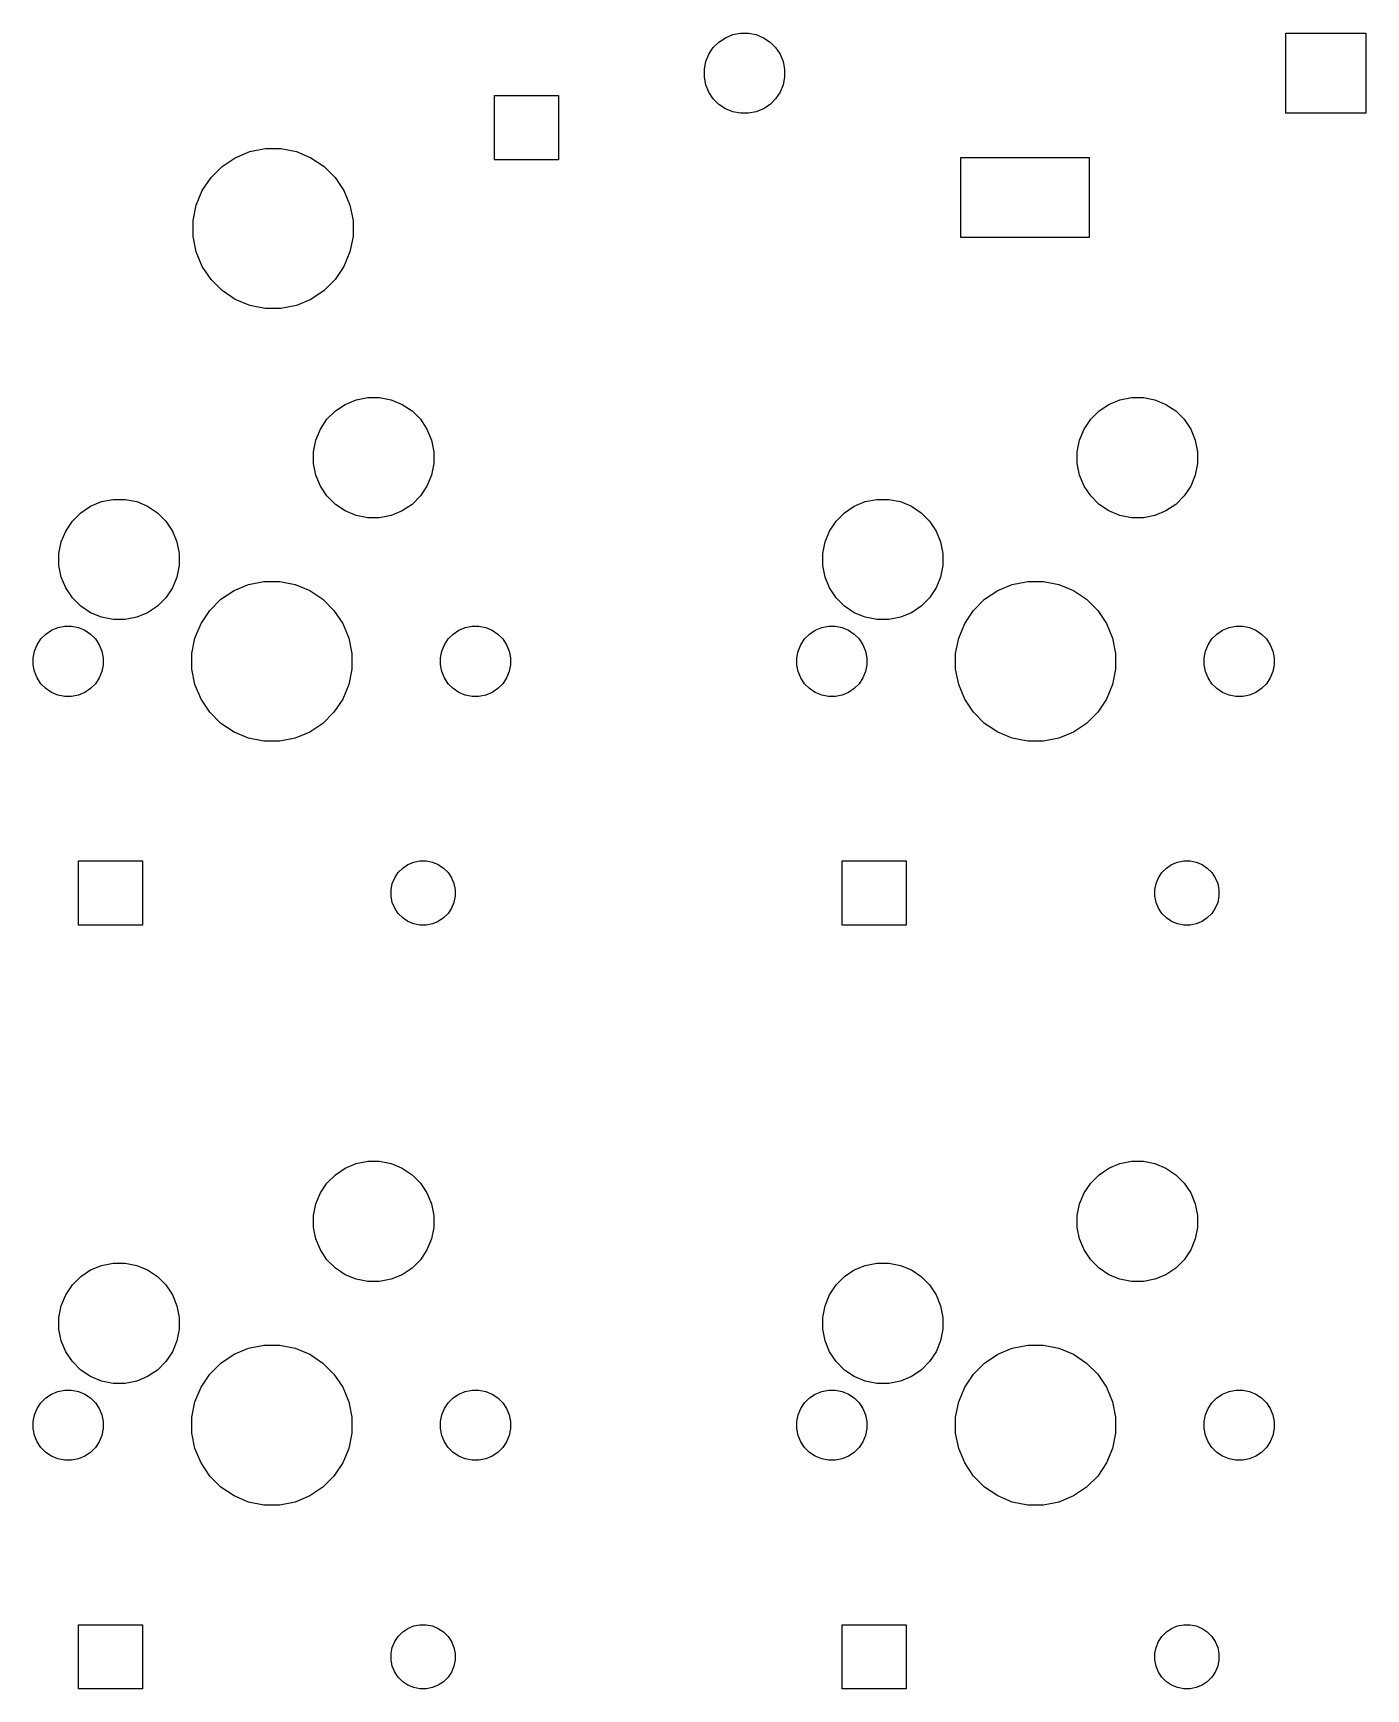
# Model space of a CAD drawing. Extents: x 51 to 351, y -118 to -25.
# Drawn here: x 317.89 to 351.14, y -116.12 to -74.82 of the extents above; entities that cross this region are included whole.
import ezdxf

# ---------------------------------------------------------------- set-up
doc = ezdxf.new("R2010")
doc.units = 0
doc.layers.add('BLACK', color=7, linetype='CONTINUOUS')

msp = doc.modelspace()

# ---------------------------------------------------------------- linework, layer by layer
at = {"layer": 'BLACK', "linetype": 'CONTINUOUS'}
for p, q in [((334.862, -75.1815), (335.002, -75.0422)), ((335.002, -75.0422), (335.165, -74.9328)), ((335.165, -74.9328), (335.347, -74.8574)), ((335.347, -74.8574), (335.541, -74.819)), ((335.541, -74.819), (335.737, -74.819)), ((335.737, -74.819), (335.931, -74.8574)), ((335.931, -74.8574), (336.113, -74.9328)), ((336.113, -74.9328), (336.276, -75.0422)), ((336.276, -75.0422), (336.416, -75.1815)), ((349.139, -76.819), (349.139, -74.819)), ((349.139, -74.819), (351.139, -74.819)), ((351.139, -74.819), (351.139, -76.819)), ((334.639, -75.7205), (334.677, -75.5273)), ((334.677, -75.5273), (334.753, -75.3453)), ((334.753, -75.3453), (334.862, -75.1815)), ((336.416, -75.1815), (336.525, -75.3453)), ((336.525, -75.3453), (336.601, -75.5273)), ((336.601, -75.5273), (336.639, -75.7205)), ((334.639, -75.9175), (334.639, -75.7205)), ((334.677, -76.1107), (334.639, -75.9175)), ((336.639, -75.9175), (336.601, -76.1107)), ((336.639, -75.7205), (336.639, -75.9175)), ((329.4, -77.979), (329.4, -76.379)), ((329.4, -76.379), (331, -76.379)), ((331, -76.379), (331, -77.979)), ((334.753, -76.2927), (334.677, -76.1107)), ((334.862, -76.4565), (334.753, -76.2927)), ((336.525, -76.2927), (336.416, -76.4565)), ((336.601, -76.1107), (336.525, -76.2927)), ((335.002, -76.5958), (334.862, -76.4565)), ((335.165, -76.7052), (335.002, -76.5958)), ((335.347, -76.7806), (335.165, -76.7052)), ((335.541, -76.819), (335.347, -76.7806)), ((335.931, -76.7806), (335.737, -76.819)), ((336.113, -76.7052), (335.931, -76.7806)), ((336.276, -76.5958), (336.113, -76.7052)), ((336.416, -76.4565), (336.276, -76.5958)), ((335.737, -76.819), (335.541, -76.819)), ((351.139, -76.819), (349.139, -76.819)), ((322.611, -78.1437), (322.937, -77.9255)), ((322.937, -77.9255), (323.3, -77.7752)), ((323.3, -77.7752), (323.685, -77.6986)), ((323.685, -77.6986), (324.078, -77.6986)), ((324.078, -77.6986), (324.463, -77.7752)), ((324.463, -77.7752), (324.826, -77.9255)), ((324.826, -77.9255), (325.153, -78.1437)), ((331, -77.979), (329.4, -77.979)), ((341.039, -79.919), (341.039, -77.919)), ((341.039, -77.919), (344.239, -77.919)), ((344.239, -77.919), (344.239, -79.919)), ((322.115, -78.748), (322.333, -78.4215)), ((322.333, -78.4215), (322.611, -78.1437)), ((325.153, -78.1437), (325.431, -78.4215)), ((325.431, -78.4215), (325.649, -78.748)), ((321.964, -79.1109), (322.115, -78.748)), ((325.649, -78.748), (325.799, -79.1109)), ((321.888, -79.4961), (321.964, -79.1109)), ((325.799, -79.1109), (325.876, -79.4961)), ((321.888, -79.8889), (321.888, -79.4961)), ((325.876, -79.4961), (325.876, -79.8889)), ((321.964, -80.2741), (321.888, -79.8889)), ((325.876, -79.8889), (325.799, -80.2741)), ((344.239, -79.919), (341.039, -79.919)), ((322.115, -80.637), (321.964, -80.2741)), ((325.799, -80.2741), (325.649, -80.637)), ((322.333, -80.9635), (322.115, -80.637)), ((325.649, -80.637), (325.431, -80.9635)), ((322.611, -81.2413), (322.333, -80.9635)), ((322.937, -81.4595), (322.611, -81.2413)), ((325.153, -81.2413), (324.826, -81.4595)), ((325.431, -80.9635), (325.153, -81.2413)), ((323.3, -81.6098), (322.937, -81.4595)), ((323.685, -81.6864), (323.3, -81.6098)), ((324.078, -81.6864), (323.685, -81.6864)), ((324.463, -81.6098), (324.078, -81.6864)), ((324.826, -81.4595), (324.463, -81.6098)), ((325.225, -84.4513), (325.434, -84.2424)), ((325.434, -84.2424), (325.679, -84.0782)), ((325.679, -84.0782), (325.952, -83.9651)), ((325.952, -83.9651), (326.242, -83.9075)), ((326.242, -83.9075), (326.538, -83.9075)), ((326.538, -83.9075), (326.828, -83.9651)), ((326.828, -83.9651), (327.101, -84.0782)), ((327.101, -84.0782), (327.346, -84.2424)), ((327.346, -84.2424), (327.555, -84.4513)), ((344.275, -84.4513), (344.484, -84.2424)), ((344.484, -84.2424), (344.729, -84.0782)), ((344.729, -84.0782), (345.002, -83.9651)), ((345.002, -83.9651), (345.292, -83.9075)), ((345.292, -83.9075), (345.588, -83.9075)), ((345.588, -83.9075), (345.878, -83.9651)), ((345.878, -83.9651), (346.151, -84.0782)), ((346.151, -84.0782), (346.396, -84.2424)), ((346.396, -84.2424), (346.605, -84.4513)), ((325.061, -84.697), (325.225, -84.4513)), ((327.555, -84.4513), (327.719, -84.697)), ((344.111, -84.697), (344.275, -84.4513)), ((346.605, -84.4513), (346.769, -84.697)), ((324.89, -85.2598), (324.948, -84.97)), ((324.948, -84.97), (325.061, -84.697)), ((327.719, -84.697), (327.832, -84.97)), ((327.832, -84.97), (327.89, -85.2598)), ((343.94, -85.2598), (343.998, -84.97)), ((343.998, -84.97), (344.111, -84.697)), ((346.769, -84.697), (346.882, -84.97)), ((346.882, -84.97), (346.94, -85.2598)), ((324.89, -85.5552), (324.89, -85.2598)), ((327.89, -85.2598), (327.89, -85.5552)), ((343.94, -85.5552), (343.94, -85.2598)), ((346.94, -85.2598), (346.94, -85.5552)), ((324.948, -85.845), (324.89, -85.5552)), ((325.061, -86.118), (324.948, -85.845)), ((327.832, -85.845), (327.719, -86.118)), ((327.89, -85.5552), (327.832, -85.845)), ((343.998, -85.845), (343.94, -85.5552)), ((344.111, -86.118), (343.998, -85.845)), ((346.882, -85.845), (346.769, -86.118)), ((346.94, -85.5552), (346.882, -85.845)), ((325.225, -86.3637), (325.061, -86.118)), ((327.719, -86.118), (327.555, -86.3637)), ((344.275, -86.3637), (344.111, -86.118)), ((346.769, -86.118), (346.605, -86.3637)), ((319.084, -86.7824), (319.329, -86.6182)), ((319.329, -86.6182), (319.602, -86.5051)), ((319.602, -86.5051), (319.892, -86.4475)), ((319.892, -86.4475), (320.188, -86.4475)), ((320.188, -86.4475), (320.478, -86.5051)), ((320.478, -86.5051), (320.751, -86.6182)), ((320.751, -86.6182), (320.996, -86.7824)), ((325.434, -86.5726), (325.225, -86.3637)), ((325.679, -86.7368), (325.434, -86.5726)), ((327.346, -86.5726), (327.101, -86.7368)), ((327.555, -86.3637), (327.346, -86.5726)), ((338.134, -86.7824), (338.379, -86.6182)), ((338.379, -86.6182), (338.652, -86.5051)), ((338.652, -86.5051), (338.942, -86.4475)), ((338.942, -86.4475), (339.238, -86.4475)), ((339.238, -86.4475), (339.528, -86.5051)), ((339.528, -86.5051), (339.801, -86.6182)), ((339.801, -86.6182), (340.046, -86.7824)), ((344.484, -86.5726), (344.275, -86.3637)), ((344.729, -86.7368), (344.484, -86.5726)), ((346.396, -86.5726), (346.151, -86.7368)), ((346.605, -86.3637), (346.396, -86.5726)), ((318.711, -87.237), (318.875, -86.9913)), ((318.875, -86.9913), (319.084, -86.7824)), ((320.996, -86.7824), (321.205, -86.9913)), ((321.205, -86.9913), (321.369, -87.237)), ((325.952, -86.8499), (325.679, -86.7368)), ((326.242, -86.9075), (325.952, -86.8499)), ((326.538, -86.9075), (326.242, -86.9075)), ((326.828, -86.8499), (326.538, -86.9075)), ((327.101, -86.7368), (326.828, -86.8499)), ((337.761, -87.237), (337.925, -86.9913)), ((337.925, -86.9913), (338.134, -86.7824)), ((340.046, -86.7824), (340.255, -86.9913)), ((340.255, -86.9913), (340.419, -87.237)), ((345.002, -86.8499), (344.729, -86.7368)), ((345.292, -86.9075), (345.002, -86.8499)), ((345.588, -86.9075), (345.292, -86.9075)), ((345.878, -86.8499), (345.588, -86.9075)), ((346.151, -86.7368), (345.878, -86.8499)), ((318.54, -87.7998), (318.598, -87.51)), ((318.598, -87.51), (318.711, -87.237)), ((321.369, -87.237), (321.482, -87.51)), ((321.482, -87.51), (321.54, -87.7998)), ((337.59, -87.7998), (337.648, -87.51)), ((337.648, -87.51), (337.761, -87.237)), ((340.419, -87.237), (340.532, -87.51)), ((340.532, -87.51), (340.59, -87.7998)), ((318.54, -88.0952), (318.54, -87.7998)), ((321.54, -87.7998), (321.54, -88.0952)), ((337.59, -88.0952), (337.59, -87.7998)), ((340.59, -87.7998), (340.59, -88.0952)), ((318.598, -88.385), (318.54, -88.0952)), ((321.54, -88.0952), (321.482, -88.385)), ((337.648, -88.385), (337.59, -88.0952)), ((340.59, -88.0952), (340.532, -88.385)), ((318.711, -88.658), (318.598, -88.385)), ((318.875, -88.9037), (318.711, -88.658)), ((321.369, -88.658), (321.205, -88.9037)), ((321.482, -88.385), (321.369, -88.658)), ((322.579, -88.9387), (322.906, -88.7205)), ((322.906, -88.7205), (323.268, -88.5702)), ((323.268, -88.5702), (323.654, -88.4936)), ((323.654, -88.4936), (324.046, -88.4936)), ((324.046, -88.4936), (324.432, -88.5702)), ((324.432, -88.5702), (324.794, -88.7205)), ((324.794, -88.7205), (325.121, -88.9387)), ((337.761, -88.658), (337.648, -88.385)), ((337.925, -88.9037), (337.761, -88.658)), ((340.419, -88.658), (340.255, -88.9037)), ((340.532, -88.385), (340.419, -88.658)), ((341.629, -88.9387), (341.956, -88.7205)), ((341.956, -88.7205), (342.318, -88.5702)), ((342.318, -88.5702), (342.704, -88.4936)), ((342.704, -88.4936), (343.096, -88.4936)), ((343.096, -88.4936), (343.482, -88.5702)), ((343.482, -88.5702), (343.844, -88.7205)), ((343.844, -88.7205), (344.171, -88.9387)), ((319.084, -89.1126), (318.875, -88.9037)), ((319.329, -89.2768), (319.084, -89.1126)), ((320.996, -89.1126), (320.751, -89.2768)), ((321.205, -88.9037), (320.996, -89.1126)), ((322.301, -89.2165), (322.579, -88.9387)), ((325.121, -88.9387), (325.399, -89.2165)), ((338.134, -89.1126), (337.925, -88.9037)), ((338.379, -89.2768), (338.134, -89.1126)), ((340.046, -89.1126), (339.801, -89.2768)), ((340.255, -88.9037), (340.046, -89.1126)), ((341.351, -89.2165), (341.629, -88.9387)), ((344.171, -88.9387), (344.449, -89.2165)), ((318.515, -89.6461), (318.684, -89.6125)), ((318.684, -89.6125), (318.856, -89.6125)), ((318.856, -89.6125), (319.025, -89.6461)), ((319.602, -89.3899), (319.329, -89.2768)), ((319.892, -89.4475), (319.602, -89.3899)), ((320.188, -89.4475), (319.892, -89.4475)), ((320.478, -89.3899), (320.188, -89.4475)), ((320.751, -89.2768), (320.478, -89.3899)), ((321.933, -89.9059), (322.083, -89.543)), ((322.083, -89.543), (322.301, -89.2165)), ((325.399, -89.2165), (325.617, -89.543)), ((325.617, -89.543), (325.767, -89.9059)), ((328.675, -89.6461), (328.844, -89.6125)), ((328.844, -89.6125), (329.016, -89.6125)), ((329.016, -89.6125), (329.185, -89.6461)), ((337.565, -89.6461), (337.734, -89.6125)), ((337.734, -89.6125), (337.906, -89.6125)), ((337.906, -89.6125), (338.075, -89.6461)), ((338.652, -89.3899), (338.379, -89.2768)), ((338.942, -89.4475), (338.652, -89.3899)), ((339.238, -89.4475), (338.942, -89.4475)), ((339.528, -89.3899), (339.238, -89.4475)), ((339.801, -89.2768), (339.528, -89.3899)), ((340.983, -89.9059), (341.133, -89.543)), ((341.133, -89.543), (341.351, -89.2165)), ((344.449, -89.2165), (344.667, -89.543)), ((344.667, -89.543), (344.817, -89.9059)), ((347.725, -89.6461), (347.894, -89.6125)), ((347.894, -89.6125), (348.066, -89.6125)), ((348.066, -89.6125), (348.235, -89.6461)), ((317.995, -90.073), (318.09, -89.9297)), ((318.09, -89.9297), (318.212, -89.8078)), ((318.212, -89.8078), (318.356, -89.7121)), ((318.356, -89.7121), (318.515, -89.6461)), ((319.025, -89.6461), (319.184, -89.7121)), ((319.184, -89.7121), (319.328, -89.8078)), ((319.328, -89.8078), (319.45, -89.9297)), ((319.45, -89.9297), (319.545, -90.073)), ((321.856, -90.2911), (321.933, -89.9059)), ((325.767, -89.9059), (325.844, -90.2911)), ((328.155, -90.073), (328.25, -89.9297)), ((328.25, -89.9297), (328.372, -89.8078)), ((328.372, -89.8078), (328.516, -89.7121)), ((328.516, -89.7121), (328.675, -89.6461)), ((329.185, -89.6461), (329.344, -89.7121)), ((329.344, -89.7121), (329.488, -89.8078)), ((329.488, -89.8078), (329.61, -89.9297)), ((329.61, -89.9297), (329.705, -90.073)), ((337.045, -90.073), (337.14, -89.9297)), ((337.14, -89.9297), (337.262, -89.8078)), ((337.262, -89.8078), (337.406, -89.7121)), ((337.406, -89.7121), (337.565, -89.6461)), ((338.075, -89.6461), (338.234, -89.7121)), ((338.234, -89.7121), (338.378, -89.8078)), ((338.378, -89.8078), (338.5, -89.9297)), ((338.5, -89.9297), (338.595, -90.073)), ((340.906, -90.2911), (340.983, -89.9059)), ((344.817, -89.9059), (344.894, -90.2911)), ((347.205, -90.073), (347.3, -89.9297)), ((347.3, -89.9297), (347.422, -89.8078)), ((347.422, -89.8078), (347.566, -89.7121)), ((347.566, -89.7121), (347.725, -89.6461)), ((348.235, -89.6461), (348.394, -89.7121)), ((348.394, -89.7121), (348.538, -89.8078)), ((348.538, -89.8078), (348.66, -89.9297)), ((348.66, -89.9297), (348.755, -90.073)), ((317.895, -90.4013), (317.929, -90.2323)), ((317.895, -90.5737), (317.895, -90.4013)), ((317.929, -90.2323), (317.995, -90.073)), ((319.545, -90.073), (319.611, -90.2323)), ((319.611, -90.2323), (319.645, -90.4013)), ((319.645, -90.4013), (319.645, -90.5737)), ((321.856, -90.6839), (321.856, -90.2911)), ((325.844, -90.2911), (325.844, -90.6839)), ((328.055, -90.4013), (328.089, -90.2323)), ((328.055, -90.5737), (328.055, -90.4013)), ((328.089, -90.2323), (328.155, -90.073)), ((329.705, -90.073), (329.771, -90.2323)), ((329.771, -90.2323), (329.805, -90.4013)), ((329.805, -90.4013), (329.805, -90.5737)), ((336.945, -90.4013), (336.979, -90.2323)), ((336.945, -90.5737), (336.945, -90.4013)), ((336.979, -90.2323), (337.045, -90.073)), ((338.595, -90.073), (338.661, -90.2323)), ((338.661, -90.2323), (338.695, -90.4013)), ((338.695, -90.4013), (338.695, -90.5737)), ((340.906, -90.6839), (340.906, -90.2911)), ((344.894, -90.2911), (344.894, -90.6839)), ((347.105, -90.4013), (347.139, -90.2323)), ((347.105, -90.5737), (347.105, -90.4013)), ((347.139, -90.2323), (347.205, -90.073)), ((348.755, -90.073), (348.821, -90.2323)), ((348.821, -90.2323), (348.855, -90.4013)), ((348.855, -90.4013), (348.855, -90.5737)), ((317.929, -90.7427), (317.895, -90.5737)), ((317.995, -90.902), (317.929, -90.7427)), ((319.611, -90.7427), (319.545, -90.902)), ((319.645, -90.5737), (319.611, -90.7427)), ((321.933, -91.0691), (321.856, -90.6839)), ((325.844, -90.6839), (325.767, -91.0691)), ((328.089, -90.7427), (328.055, -90.5737)), ((328.155, -90.902), (328.089, -90.7427)), ((329.771, -90.7427), (329.705, -90.902)), ((329.805, -90.5737), (329.771, -90.7427)), ((336.979, -90.7427), (336.945, -90.5737)), ((337.045, -90.902), (336.979, -90.7427)), ((338.661, -90.7427), (338.595, -90.902)), ((338.695, -90.5737), (338.661, -90.7427)), ((340.983, -91.0691), (340.906, -90.6839)), ((344.894, -90.6839), (344.817, -91.0691)), ((347.139, -90.7427), (347.105, -90.5737)), ((347.205, -90.902), (347.139, -90.7427)), ((348.821, -90.7427), (348.755, -90.902)), ((348.855, -90.5737), (348.821, -90.7427)), ((318.09, -91.0453), (317.995, -90.902)), ((318.212, -91.1672), (318.09, -91.0453)), ((318.356, -91.2629), (318.212, -91.1672)), ((318.515, -91.3289), (318.356, -91.2629)), ((319.184, -91.2629), (319.025, -91.3289)), ((319.328, -91.1672), (319.184, -91.2629)), ((319.45, -91.0453), (319.328, -91.1672)), ((319.545, -90.902), (319.45, -91.0453)), ((322.083, -91.432), (321.933, -91.0691)), ((325.767, -91.0691), (325.617, -91.432)), ((328.25, -91.0453), (328.155, -90.902)), ((328.372, -91.1672), (328.25, -91.0453)), ((328.516, -91.2629), (328.372, -91.1672)), ((328.675, -91.3289), (328.516, -91.2629)), ((329.344, -91.2629), (329.185, -91.3289)), ((329.488, -91.1672), (329.344, -91.2629)), ((329.61, -91.0453), (329.488, -91.1672)), ((329.705, -90.902), (329.61, -91.0453)), ((337.14, -91.0453), (337.045, -90.902)), ((337.262, -91.1672), (337.14, -91.0453)), ((337.406, -91.2629), (337.262, -91.1672)), ((337.565, -91.3289), (337.406, -91.2629)), ((338.234, -91.2629), (338.075, -91.3289)), ((338.378, -91.1672), (338.234, -91.2629)), ((338.5, -91.0453), (338.378, -91.1672)), ((338.595, -90.902), (338.5, -91.0453)), ((341.133, -91.432), (340.983, -91.0691)), ((344.817, -91.0691), (344.667, -91.432)), ((347.3, -91.0453), (347.205, -90.902)), ((347.422, -91.1672), (347.3, -91.0453)), ((347.566, -91.2629), (347.422, -91.1672)), ((347.725, -91.3289), (347.566, -91.2629)), ((348.394, -91.2629), (348.235, -91.3289)), ((348.538, -91.1672), (348.394, -91.2629)), ((348.66, -91.0453), (348.538, -91.1672)), ((348.755, -90.902), (348.66, -91.0453)), ((318.684, -91.3625), (318.515, -91.3289)), ((318.856, -91.3625), (318.684, -91.3625)), ((319.025, -91.3289), (318.856, -91.3625)), ((322.301, -91.7585), (322.083, -91.432)), ((325.617, -91.432), (325.399, -91.7585)), ((328.844, -91.3625), (328.675, -91.3289)), ((329.016, -91.3625), (328.844, -91.3625)), ((329.185, -91.3289), (329.016, -91.3625)), ((337.734, -91.3625), (337.565, -91.3289)), ((337.906, -91.3625), (337.734, -91.3625)), ((338.075, -91.3289), (337.906, -91.3625)), ((341.351, -91.7585), (341.133, -91.432)), ((344.667, -91.432), (344.449, -91.7585)), ((347.894, -91.3625), (347.725, -91.3289)), ((348.066, -91.3625), (347.894, -91.3625)), ((348.235, -91.3289), (348.066, -91.3625)), ((322.579, -92.0363), (322.301, -91.7585)), ((322.906, -92.2545), (322.579, -92.0363)), ((325.121, -92.0363), (324.794, -92.2545)), ((325.399, -91.7585), (325.121, -92.0363)), ((341.629, -92.0363), (341.351, -91.7585)), ((341.956, -92.2545), (341.629, -92.0363)), ((344.171, -92.0363), (343.844, -92.2545)), ((344.449, -91.7585), (344.171, -92.0363)), ((323.268, -92.4048), (322.906, -92.2545)), ((323.654, -92.4814), (323.268, -92.4048)), ((324.046, -92.4814), (323.654, -92.4814)), ((324.432, -92.4048), (324.046, -92.4814)), ((324.794, -92.2545), (324.432, -92.4048)), ((342.318, -92.4048), (341.956, -92.2545)), ((342.704, -92.4814), (342.318, -92.4048)), ((343.096, -92.4814), (342.704, -92.4814)), ((343.482, -92.4048), (343.096, -92.4814)), ((343.844, -92.2545), (343.482, -92.4048)), ((319.023, -97.066), (319.023, -95.466)), ((319.023, -95.466), (320.623, -95.466)), ((320.623, -95.466), (320.623, -97.066)), ((326.914, -95.8871), (327.002, -95.756)), ((327.002, -95.756), (327.113, -95.6446)), ((327.113, -95.6446), (327.244, -95.557)), ((327.244, -95.557), (327.39, -95.4967)), ((327.39, -95.4967), (327.544, -95.466)), ((327.544, -95.466), (327.702, -95.466)), ((327.702, -95.466), (327.856, -95.4967)), ((327.856, -95.4967), (328.002, -95.557)), ((328.002, -95.557), (328.133, -95.6446)), ((328.133, -95.6446), (328.244, -95.756)), ((328.244, -95.756), (328.332, -95.8871)), ((338.073, -97.066), (338.073, -95.466)), ((338.073, -95.466), (339.673, -95.466)), ((339.673, -95.466), (339.673, -97.066)), ((345.964, -95.8871), (346.052, -95.756)), ((346.052, -95.756), (346.163, -95.6446)), ((346.163, -95.6446), (346.294, -95.557)), ((346.294, -95.557), (346.44, -95.4967)), ((346.44, -95.4967), (346.594, -95.466)), ((346.594, -95.466), (346.752, -95.466)), ((346.752, -95.466), (346.906, -95.4967)), ((346.906, -95.4967), (347.052, -95.557)), ((347.052, -95.557), (347.183, -95.6446)), ((347.183, -95.6446), (347.294, -95.756)), ((347.294, -95.756), (347.382, -95.8871)), ((326.823, -96.1872), (326.854, -96.0326)), ((326.823, -96.3448), (326.823, -96.1872)), ((326.854, -96.0326), (326.914, -95.8871)), ((328.332, -95.8871), (328.392, -96.0326)), ((328.392, -96.0326), (328.423, -96.1872)), ((328.423, -96.1872), (328.423, -96.3448)), ((345.873, -96.1872), (345.904, -96.0326)), ((345.873, -96.3448), (345.873, -96.1872)), ((345.904, -96.0326), (345.964, -95.8871)), ((347.382, -95.8871), (347.442, -96.0326)), ((347.442, -96.0326), (347.473, -96.1872)), ((347.473, -96.1872), (347.473, -96.3448)), ((326.854, -96.4994), (326.823, -96.3448)), ((326.914, -96.6449), (326.854, -96.4994)), ((328.392, -96.4994), (328.332, -96.6449)), ((328.423, -96.3448), (328.392, -96.4994)), ((345.904, -96.4994), (345.873, -96.3448)), ((345.964, -96.6449), (345.904, -96.4994)), ((347.442, -96.4994), (347.382, -96.6449)), ((347.473, -96.3448), (347.442, -96.4994)), ((327.002, -96.776), (326.914, -96.6449)), ((327.113, -96.8874), (327.002, -96.776)), ((327.244, -96.975), (327.113, -96.8874)), ((327.39, -97.0353), (327.244, -96.975)), ((327.544, -97.066), (327.39, -97.0353)), ((327.856, -97.0353), (327.702, -97.066)), ((328.002, -96.975), (327.856, -97.0353)), ((328.133, -96.8874), (328.002, -96.975)), ((328.244, -96.776), (328.133, -96.8874)), ((328.332, -96.6449), (328.244, -96.776)), ((346.052, -96.776), (345.964, -96.6449)), ((346.163, -96.8874), (346.052, -96.776)), ((346.294, -96.975), (346.163, -96.8874)), ((346.44, -97.0353), (346.294, -96.975)), ((346.594, -97.066), (346.44, -97.0353)), ((346.906, -97.0353), (346.752, -97.066)), ((347.052, -96.975), (346.906, -97.0353)), ((347.183, -96.8874), (347.052, -96.975)), ((347.294, -96.776), (347.183, -96.8874)), ((347.382, -96.6449), (347.294, -96.776)), ((320.623, -97.066), (319.023, -97.066)), ((327.702, -97.066), (327.544, -97.066)), ((339.673, -97.066), (338.073, -97.066)), ((346.752, -97.066), (346.594, -97.066)), ((325.434, -103.292), (325.679, -103.128)), ((325.679, -103.128), (325.952, -103.015)), ((325.952, -103.015), (326.242, -102.957)), ((326.242, -102.957), (326.538, -102.957)), ((326.538, -102.957), (326.828, -103.015)), ((326.828, -103.015), (327.101, -103.128)), ((327.101, -103.128), (327.346, -103.292)), ((344.484, -103.292), (344.729, -103.128)), ((344.729, -103.128), (345.002, -103.015)), ((345.002, -103.015), (345.292, -102.957)), ((345.292, -102.957), (345.588, -102.957)), ((345.588, -102.957), (345.878, -103.015)), ((345.878, -103.015), (346.151, -103.128)), ((346.151, -103.128), (346.396, -103.292)), ((325.061, -103.747), (325.225, -103.501)), ((325.225, -103.501), (325.434, -103.292)), ((327.346, -103.292), (327.555, -103.501)), ((327.555, -103.501), (327.719, -103.747)), ((344.111, -103.747), (344.275, -103.501)), ((344.275, -103.501), (344.484, -103.292)), ((346.396, -103.292), (346.605, -103.501)), ((346.605, -103.501), (346.769, -103.747)), ((324.89, -104.31), (324.948, -104.02)), ((324.948, -104.02), (325.061, -103.747)), ((327.719, -103.747), (327.832, -104.02)), ((327.832, -104.02), (327.89, -104.31)), ((343.94, -104.31), (343.998, -104.02)), ((343.998, -104.02), (344.111, -103.747)), ((346.769, -103.747), (346.882, -104.02)), ((346.882, -104.02), (346.94, -104.31)), ((324.89, -104.605), (324.89, -104.31)), ((327.89, -104.31), (327.89, -104.605)), ((343.94, -104.605), (343.94, -104.31)), ((346.94, -104.31), (346.94, -104.605)), ((324.948, -104.895), (324.89, -104.605)), ((327.89, -104.605), (327.832, -104.895)), ((343.998, -104.895), (343.94, -104.605)), ((346.94, -104.605), (346.882, -104.895)), ((325.061, -105.168), (324.948, -104.895)), ((325.225, -105.414), (325.061, -105.168)), ((327.719, -105.168), (327.555, -105.414)), ((327.832, -104.895), (327.719, -105.168)), ((344.111, -105.168), (343.998, -104.895)), ((344.275, -105.414), (344.111, -105.168)), ((346.769, -105.168), (346.605, -105.414)), ((346.882, -104.895), (346.769, -105.168)), ((319.084, -105.832), (319.329, -105.668)), ((319.329, -105.668), (319.602, -105.555)), ((319.602, -105.555), (319.892, -105.498)), ((319.892, -105.498), (320.188, -105.498)), ((320.188, -105.498), (320.478, -105.555)), ((320.478, -105.555), (320.751, -105.668)), ((320.751, -105.668), (320.996, -105.832)), ((325.434, -105.623), (325.225, -105.414)), ((325.679, -105.787), (325.434, -105.623)), ((327.346, -105.623), (327.101, -105.787)), ((327.555, -105.414), (327.346, -105.623)), ((338.134, -105.832), (338.379, -105.668)), ((338.379, -105.668), (338.652, -105.555)), ((338.652, -105.555), (338.942, -105.498)), ((338.942, -105.498), (339.238, -105.498)), ((339.238, -105.498), (339.528, -105.555)), ((339.528, -105.555), (339.801, -105.668)), ((339.801, -105.668), (340.046, -105.832)), ((344.484, -105.623), (344.275, -105.414)), ((344.729, -105.787), (344.484, -105.623)), ((346.396, -105.623), (346.151, -105.787)), ((346.605, -105.414), (346.396, -105.623)), ((318.711, -106.287), (318.875, -106.041)), ((318.875, -106.041), (319.084, -105.832)), ((320.996, -105.832), (321.205, -106.041)), ((321.205, -106.041), (321.369, -106.287)), ((325.952, -105.9), (325.679, -105.787)), ((326.242, -105.957), (325.952, -105.9)), ((326.538, -105.957), (326.242, -105.957)), ((326.828, -105.9), (326.538, -105.957)), ((327.101, -105.787), (326.828, -105.9)), ((337.761, -106.287), (337.925, -106.041)), ((337.925, -106.041), (338.134, -105.832)), ((340.046, -105.832), (340.255, -106.041)), ((340.255, -106.041), (340.419, -106.287)), ((345.002, -105.9), (344.729, -105.787)), ((345.292, -105.957), (345.002, -105.9)), ((345.588, -105.957), (345.292, -105.957)), ((345.878, -105.9), (345.588, -105.957)), ((346.151, -105.787), (345.878, -105.9)), ((318.598, -106.56), (318.711, -106.287)), ((321.369, -106.287), (321.482, -106.56)), ((337.648, -106.56), (337.761, -106.287)), ((340.419, -106.287), (340.532, -106.56)), ((318.54, -106.85), (318.598, -106.56)), ((318.54, -107.145), (318.54, -106.85)), ((321.482, -106.56), (321.54, -106.85)), ((321.54, -106.85), (321.54, -107.145)), ((337.59, -106.85), (337.648, -106.56)), ((337.59, -107.145), (337.59, -106.85)), ((340.532, -106.56), (340.59, -106.85)), ((340.59, -106.85), (340.59, -107.145)), ((318.598, -107.435), (318.54, -107.145)), ((321.54, -107.145), (321.482, -107.435)), ((337.648, -107.435), (337.59, -107.145)), ((340.59, -107.145), (340.532, -107.435)), ((318.711, -107.708), (318.598, -107.435)), ((318.875, -107.954), (318.711, -107.708)), ((321.369, -107.708), (321.205, -107.954)), ((321.482, -107.435), (321.369, -107.708)), ((322.579, -107.989), (322.906, -107.771)), ((322.906, -107.771), (323.268, -107.62)), ((323.268, -107.62), (323.654, -107.544)), ((323.654, -107.544), (324.046, -107.544)), ((324.046, -107.544), (324.432, -107.62)), ((324.432, -107.62), (324.794, -107.771)), ((324.794, -107.771), (325.121, -107.989)), ((337.761, -107.708), (337.648, -107.435)), ((337.925, -107.954), (337.761, -107.708)), ((340.419, -107.708), (340.255, -107.954)), ((340.532, -107.435), (340.419, -107.708)), ((341.629, -107.989), (341.956, -107.771)), ((341.956, -107.771), (342.318, -107.62)), ((342.318, -107.62), (342.704, -107.544)), ((342.704, -107.544), (343.096, -107.544)), ((343.096, -107.544), (343.482, -107.62)), ((343.482, -107.62), (343.844, -107.771)), ((343.844, -107.771), (344.171, -107.989)), ((319.084, -108.163), (318.875, -107.954)), ((319.329, -108.327), (319.084, -108.163)), ((320.996, -108.163), (320.751, -108.327)), ((321.205, -107.954), (320.996, -108.163)), ((322.301, -108.266), (322.579, -107.989)), ((325.121, -107.989), (325.399, -108.266)), ((338.134, -108.163), (337.925, -107.954)), ((338.379, -108.327), (338.134, -108.163)), ((340.046, -108.163), (339.801, -108.327)), ((340.255, -107.954), (340.046, -108.163)), ((341.351, -108.266), (341.629, -107.989)), ((344.171, -107.989), (344.449, -108.266)), ((319.602, -108.44), (319.329, -108.327)), ((319.892, -108.497), (319.602, -108.44)), ((320.188, -108.497), (319.892, -108.497)), ((320.478, -108.44), (320.188, -108.497)), ((320.751, -108.327), (320.478, -108.44)), ((321.933, -108.956), (322.083, -108.593)), ((322.083, -108.593), (322.301, -108.266)), ((325.399, -108.266), (325.617, -108.593)), ((325.617, -108.593), (325.767, -108.956)), ((338.652, -108.44), (338.379, -108.327)), ((338.942, -108.497), (338.652, -108.44)), ((339.238, -108.497), (338.942, -108.497)), ((339.528, -108.44), (339.238, -108.497)), ((339.801, -108.327), (339.528, -108.44)), ((340.983, -108.956), (341.133, -108.593)), ((341.133, -108.593), (341.351, -108.266)), ((344.449, -108.266), (344.667, -108.593)), ((344.667, -108.593), (344.817, -108.956)), ((317.995, -109.123), (318.09, -108.98)), ((318.09, -108.98), (318.212, -108.858)), ((318.212, -108.858), (318.356, -108.762)), ((318.356, -108.762), (318.515, -108.696)), ((318.515, -108.696), (318.684, -108.662)), ((318.684, -108.662), (318.856, -108.662)), ((318.856, -108.662), (319.025, -108.696)), ((319.025, -108.696), (319.184, -108.762)), ((319.184, -108.762), (319.328, -108.858)), ((319.328, -108.858), (319.45, -108.98)), ((319.45, -108.98), (319.545, -109.123)), ((321.856, -109.341), (321.933, -108.956)), ((325.767, -108.956), (325.844, -109.341)), ((328.155, -109.123), (328.25, -108.98)), ((328.25, -108.98), (328.372, -108.858)), ((328.372, -108.858), (328.516, -108.762)), ((328.516, -108.762), (328.675, -108.696)), ((328.675, -108.696), (328.844, -108.662)), ((328.844, -108.662), (329.016, -108.662)), ((329.016, -108.662), (329.185, -108.696)), ((329.185, -108.696), (329.344, -108.762)), ((329.344, -108.762), (329.488, -108.858)), ((329.488, -108.858), (329.61, -108.98)), ((329.61, -108.98), (329.705, -109.123)), ((337.045, -109.123), (337.14, -108.98)), ((337.14, -108.98), (337.262, -108.858)), ((337.262, -108.858), (337.406, -108.762)), ((337.406, -108.762), (337.565, -108.696)), ((337.565, -108.696), (337.734, -108.662)), ((337.734, -108.662), (337.906, -108.662)), ((337.906, -108.662), (338.075, -108.696)), ((338.075, -108.696), (338.234, -108.762)), ((338.234, -108.762), (338.378, -108.858)), ((338.378, -108.858), (338.5, -108.98)), ((338.5, -108.98), (338.595, -109.123)), ((340.906, -109.341), (340.983, -108.956)), ((344.817, -108.956), (344.894, -109.341)), ((347.205, -109.123), (347.3, -108.98)), ((347.3, -108.98), (347.422, -108.858)), ((347.422, -108.858), (347.566, -108.762)), ((347.566, -108.762), (347.725, -108.696)), ((347.725, -108.696), (347.894, -108.662)), ((347.894, -108.662), (348.066, -108.662)), ((348.066, -108.662), (348.235, -108.696)), ((348.235, -108.696), (348.394, -108.762)), ((348.394, -108.762), (348.538, -108.858)), ((348.538, -108.858), (348.66, -108.98)), ((348.66, -108.98), (348.755, -109.123)), ((317.895, -109.451), (317.929, -109.282)), ((317.929, -109.282), (317.995, -109.123)), ((319.545, -109.123), (319.611, -109.282)), ((319.611, -109.282), (319.645, -109.451)), ((321.856, -109.734), (321.856, -109.341)), ((325.844, -109.341), (325.844, -109.734)), ((328.055, -109.451), (328.089, -109.282)), ((328.089, -109.282), (328.155, -109.123)), ((329.705, -109.123), (329.771, -109.282)), ((329.771, -109.282), (329.805, -109.451)), ((336.945, -109.451), (336.979, -109.282)), ((336.979, -109.282), (337.045, -109.123)), ((338.595, -109.123), (338.661, -109.282)), ((338.661, -109.282), (338.695, -109.451)), ((340.906, -109.734), (340.906, -109.341)), ((344.894, -109.341), (344.894, -109.734)), ((347.105, -109.451), (347.139, -109.282)), ((347.139, -109.282), (347.205, -109.123)), ((348.755, -109.123), (348.821, -109.282)), ((348.821, -109.282), (348.855, -109.451)), ((317.895, -109.624), (317.895, -109.451)), ((317.929, -109.793), (317.895, -109.624)), ((317.995, -109.952), (317.929, -109.793)), ((319.611, -109.793), (319.545, -109.952)), ((319.645, -109.624), (319.611, -109.793)), ((319.645, -109.451), (319.645, -109.624)), ((321.933, -110.119), (321.856, -109.734)), ((325.844, -109.734), (325.767, -110.119)), ((328.055, -109.624), (328.055, -109.451)), ((328.089, -109.793), (328.055, -109.624)), ((328.155, -109.952), (328.089, -109.793)), ((329.771, -109.793), (329.705, -109.952)), ((329.805, -109.624), (329.771, -109.793)), ((329.805, -109.451), (329.805, -109.624)), ((336.945, -109.624), (336.945, -109.451)), ((336.979, -109.793), (336.945, -109.624)), ((337.045, -109.952), (336.979, -109.793)), ((338.661, -109.793), (338.595, -109.952)), ((338.695, -109.624), (338.661, -109.793)), ((338.695, -109.451), (338.695, -109.624)), ((340.983, -110.119), (340.906, -109.734)), ((344.894, -109.734), (344.817, -110.119)), ((347.105, -109.624), (347.105, -109.451)), ((347.139, -109.793), (347.105, -109.624)), ((347.205, -109.952), (347.139, -109.793)), ((348.821, -109.793), (348.755, -109.952)), ((348.855, -109.624), (348.821, -109.793)), ((348.855, -109.451), (348.855, -109.624)), ((318.09, -110.095), (317.995, -109.952)), ((318.212, -110.217), (318.09, -110.095)), ((318.356, -110.313), (318.212, -110.217)), ((319.328, -110.217), (319.184, -110.313)), ((319.45, -110.095), (319.328, -110.217)), ((319.545, -109.952), (319.45, -110.095)), ((322.083, -110.482), (321.933, -110.119)), ((325.767, -110.119), (325.617, -110.482)), ((328.25, -110.095), (328.155, -109.952)), ((328.372, -110.217), (328.25, -110.095)), ((328.516, -110.313), (328.372, -110.217)), ((329.488, -110.217), (329.344, -110.313)), ((329.61, -110.095), (329.488, -110.217)), ((329.705, -109.952), (329.61, -110.095)), ((337.14, -110.095), (337.045, -109.952)), ((337.262, -110.217), (337.14, -110.095)), ((337.406, -110.313), (337.262, -110.217)), ((338.378, -110.217), (338.234, -110.313)), ((338.5, -110.095), (338.378, -110.217)), ((338.595, -109.952), (338.5, -110.095)), ((341.133, -110.482), (340.983, -110.119)), ((344.817, -110.119), (344.667, -110.482)), ((347.3, -110.095), (347.205, -109.952)), ((347.422, -110.217), (347.3, -110.095)), ((347.566, -110.313), (347.422, -110.217)), ((348.538, -110.217), (348.394, -110.313)), ((348.66, -110.095), (348.538, -110.217)), ((348.755, -109.952), (348.66, -110.095)), ((318.515, -110.379), (318.356, -110.313)), ((318.684, -110.412), (318.515, -110.379)), ((318.856, -110.412), (318.684, -110.412)), ((319.025, -110.379), (318.856, -110.412)), ((319.184, -110.313), (319.025, -110.379)), ((322.301, -110.809), (322.083, -110.482)), ((325.617, -110.482), (325.399, -110.809)), ((328.675, -110.379), (328.516, -110.313)), ((328.844, -110.412), (328.675, -110.379)), ((329.016, -110.412), (328.844, -110.412)), ((329.185, -110.379), (329.016, -110.412)), ((329.344, -110.313), (329.185, -110.379)), ((337.565, -110.379), (337.406, -110.313)), ((337.734, -110.412), (337.565, -110.379)), ((337.906, -110.412), (337.734, -110.412)), ((338.075, -110.379), (337.906, -110.412)), ((338.234, -110.313), (338.075, -110.379)), ((341.351, -110.809), (341.133, -110.482)), ((344.667, -110.482), (344.449, -110.809)), ((347.725, -110.379), (347.566, -110.313)), ((347.894, -110.412), (347.725, -110.379)), ((348.066, -110.412), (347.894, -110.412)), ((348.235, -110.379), (348.066, -110.412)), ((348.394, -110.313), (348.235, -110.379)), ((322.579, -111.086), (322.301, -110.809)), ((322.906, -111.304), (322.579, -111.086)), ((325.121, -111.086), (324.794, -111.304)), ((325.399, -110.809), (325.121, -111.086)), ((341.629, -111.086), (341.351, -110.809)), ((341.956, -111.304), (341.629, -111.086)), ((344.171, -111.086), (343.844, -111.304)), ((344.449, -110.809), (344.171, -111.086)), ((323.268, -111.455), (322.906, -111.304)), ((323.654, -111.531), (323.268, -111.455)), ((324.432, -111.455), (324.046, -111.531)), ((324.794, -111.304), (324.432, -111.455)), ((342.318, -111.455), (341.956, -111.304)), ((342.704, -111.531), (342.318, -111.455)), ((343.482, -111.455), (343.096, -111.531)), ((343.844, -111.304), (343.482, -111.455)), ((324.046, -111.531), (323.654, -111.531)), ((343.096, -111.531), (342.704, -111.531)), ((319.023, -116.116), (319.023, -114.516)), ((319.023, -114.516), (320.623, -114.516)), ((320.623, -114.516), (320.623, -116.116)), ((327.002, -114.806), (327.113, -114.695)), ((327.113, -114.695), (327.244, -114.607)), ((327.244, -114.607), (327.39, -114.547)), ((327.39, -114.547), (327.544, -114.516)), ((327.544, -114.516), (327.702, -114.516)), ((327.702, -114.516), (327.856, -114.547)), ((327.856, -114.547), (328.002, -114.607)), ((328.002, -114.607), (328.133, -114.695)), ((328.133, -114.695), (328.244, -114.806)), ((338.073, -116.116), (338.073, -114.516)), ((338.073, -114.516), (339.673, -114.516)), ((339.673, -114.516), (339.673, -116.116)), ((346.052, -114.806), (346.163, -114.695)), ((346.163, -114.695), (346.294, -114.607)), ((346.294, -114.607), (346.44, -114.547)), ((346.44, -114.547), (346.594, -114.516)), ((346.594, -114.516), (346.752, -114.516)), ((346.752, -114.516), (346.906, -114.547)), ((346.906, -114.547), (347.052, -114.607)), ((347.052, -114.607), (347.183, -114.695)), ((347.183, -114.695), (347.294, -114.806)), ((326.823, -115.237), (326.854, -115.083)), ((326.854, -115.083), (326.914, -114.937)), ((326.914, -114.937), (327.002, -114.806)), ((328.244, -114.806), (328.332, -114.937)), ((328.332, -114.937), (328.392, -115.083)), ((328.392, -115.083), (328.423, -115.237)), ((345.873, -115.237), (345.904, -115.083)), ((345.904, -115.083), (345.964, -114.937)), ((345.964, -114.937), (346.052, -114.806)), ((347.294, -114.806), (347.382, -114.937)), ((347.382, -114.937), (347.442, -115.083)), ((347.442, -115.083), (347.473, -115.237)), ((326.823, -115.395), (326.823, -115.237)), ((326.854, -115.549), (326.823, -115.395)), ((326.914, -115.695), (326.854, -115.549)), ((328.392, -115.549), (328.332, -115.695)), ((328.423, -115.395), (328.392, -115.549)), ((328.423, -115.237), (328.423, -115.395)), ((345.873, -115.395), (345.873, -115.237)), ((345.904, -115.549), (345.873, -115.395)), ((345.964, -115.695), (345.904, -115.549)), ((347.442, -115.549), (347.382, -115.695)), ((347.473, -115.395), (347.442, -115.549)), ((347.473, -115.237), (347.473, -115.395)), ((327.002, -115.826), (326.914, -115.695)), ((327.113, -115.937), (327.002, -115.826)), ((327.244, -116.025), (327.113, -115.937)), ((327.39, -116.085), (327.244, -116.025)), ((328.002, -116.025), (327.856, -116.085)), ((328.133, -115.937), (328.002, -116.025)), ((328.244, -115.826), (328.133, -115.937)), ((328.332, -115.695), (328.244, -115.826)), ((346.052, -115.826), (345.964, -115.695)), ((346.163, -115.937), (346.052, -115.826)), ((346.294, -116.025), (346.163, -115.937)), ((346.44, -116.085), (346.294, -116.025)), ((347.052, -116.025), (346.906, -116.085)), ((347.183, -115.937), (347.052, -116.025)), ((347.294, -115.826), (347.183, -115.937)), ((347.382, -115.695), (347.294, -115.826)), ((320.623, -116.116), (319.023, -116.116)), ((327.544, -116.116), (327.39, -116.085)), ((327.702, -116.116), (327.544, -116.116)), ((327.856, -116.085), (327.702, -116.116)), ((339.673, -116.116), (338.073, -116.116)), ((346.594, -116.116), (346.44, -116.085)), ((346.752, -116.116), (346.594, -116.116)), ((346.906, -116.085), (346.752, -116.116))]:
    msp.add_line(p, q, dxfattribs=at)

doc.saveas('drawing.dxf')
